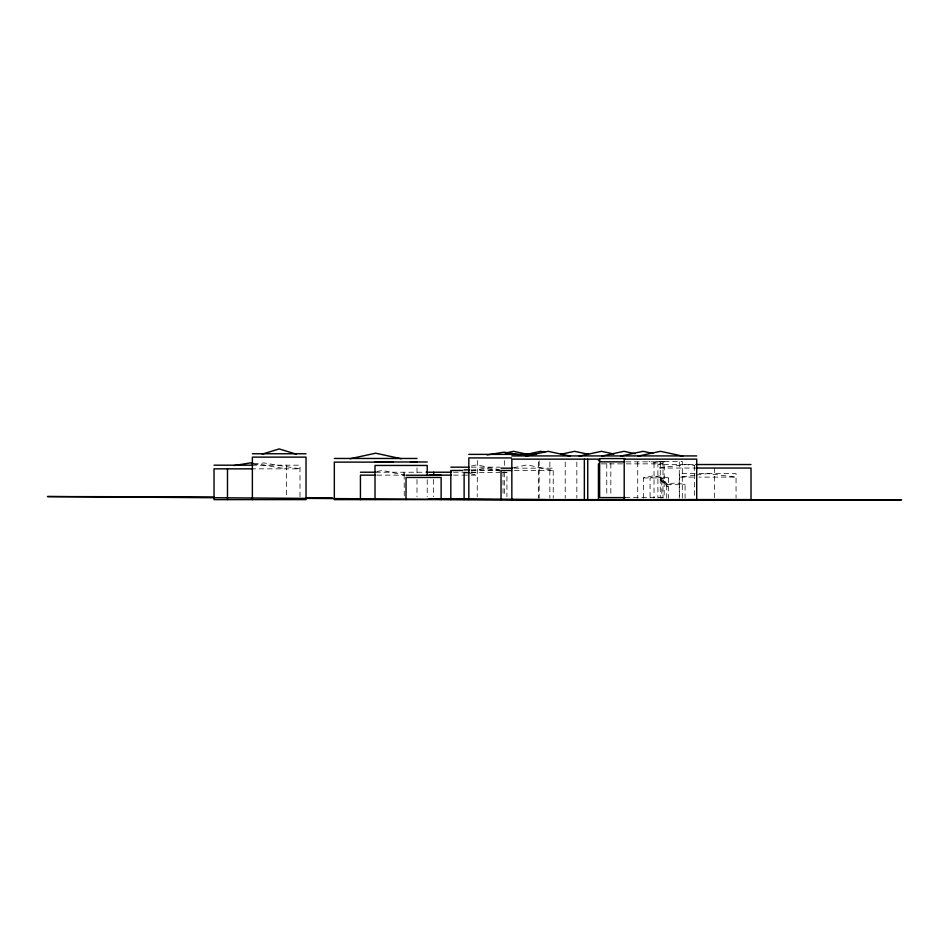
<?xml version="1.0" encoding="UTF-8"?>
<svg xmlns="http://www.w3.org/2000/svg" width="949" height="949" viewBox="0 0 949 949"><rect width="100%" height="100%" fill="white"/><g stroke="black" fill="none" stroke-linecap="round" stroke-linejoin="round"><path stroke-width="0.71" stroke-dasharray="4.75 3.56" d="M376.872 471.594L382.352 470.407L404.274 475.141L404.155 472.222L404.274 496.742M471.428 466.03L476.92 464.844L498.901 469.589M471.25 471.048L485.52 467.976L502.638 471.665M513.385 467.81L527.122 464.844L553.231 470.479L510.989 470.479M643.469 498.178L643.469 477.928L652.639 475.947L661.821 477.928L661.821 498.178M666.732 498.272L666.732 484.702L675.913 482.733L685.083 484.702L685.083 498.272M253.585 464.571L263.739 462.91L299.991 468.853L252.078 468.853M695.059 475.188L679.508 477.11L695.095 477.11M696.471 475.01L707.788 473.61L736.056 477.11L699.045 477.11M626.138 461.843L664.158 461.843L664.158 497.608L624.75 497.608M601.156 463.859L624.952 463.859M626.328 463.859L662.971 463.859L648.938 461.558M693.399 464.536L657.894 464.536L657.894 498.189M252.078 465.188L299.991 465.188L299.991 496.695M471.428 467.169L500.182 467.169M697.705 468.047L657.894 468.047L686.174 464.536L694.656 465.591M514.18 468.165L553.231 468.165L553.231 498.166M471.048 469.874L499.981 469.874M471.428 470.479L500.182 470.479M375.626 472.222L424.855 472.222M453.539 472.222L465.307 472.222M471.262 472.222L477.217 472.222M471.048 472.59L499.981 472.59M502.472 472.59L506.92 472.59L506.92 496.778M695.095 473.61L679.508 473.61L679.508 498.213M699.045 473.61L736.056 473.61L736.056 498.213M377.038 475.141L404.274 475.141M453.539 475.141L462.614 475.141M463.326 475.141L467.667 475.141M471.262 475.141L477.217 475.141L470.372 473.658M643.469 477.928L668.416 477.928L668.416 498.178M660.812 479.933L667.74 486.718L660.812 479.933L660.812 477.928L666.933 484.702L666.933 486.718M666.732 484.702L685.083 484.702M661.346 461.38L664.158 461.843M253.181 463.385L286.527 468.853M668.416 477.928L659.247 475.947L650.077 477.928L650.077 498.178M504.073 471.973L506.92 472.59M667.74 484.702L661.619 477.928L661.619 479.933M714.455 468.047L714.455 498.189M694.454 465.71L694.454 498.189M682.307 498.154L682.307 461.487L654.027 461.487L654.027 498.154M679.282 462.033L679.282 498.178M662.971 461.688L662.971 498.189M660.267 462.033L660.267 498.178M637.728 462.033L637.728 498.178M610.836 463.48L610.836 495.283M606.767 463.48L606.767 495.283M576.838 462.033L576.838 498.178M565.224 462.033L565.224 498.178M549.862 462.033L549.862 498.178M539.162 460.799L539.162 498.189M538.332 462.033L538.332 498.178M504.334 460.585L504.334 466.362M504.334 472.151L504.334 496.73M503.029 471.926L503.029 496.707M477.359 460.585L477.217 496.742M433.373 479.459L433.373 496.742M427.216 479.684L427.216 496.778M416.991 467.893L416.991 473.658M416.991 479.435L416.991 496.742M403.977 472.222L403.977 475.141M286.527 465.188L286.527 496.695"/><path stroke-width="1.42" d="M262.256 454.12L279.208 448.936L296.147 454.12M350.015 458.747L375.662 453.207L401.32 458.747M505.248 453.124L513.611 451.321L527.549 454.322M523.86 454.927L540.586 451.321L544.773 452.222M525.782 456.125L548.095 451.321L570.396 456.125M560.634 454.322L574.584 451.321L588.522 454.322M579.163 456.125L601.476 451.321L614.027 454.025M601.702 456.125L624.003 451.321L635.166 453.729M620.717 456.125L643.019 451.321L652.782 453.42M638.143 456.125L660.457 451.321L682.758 456.125M234.32 465.532L250.275 462.91L253.181 463.385M487.122 454.927L504.002 452.163L520.882 454.927M252.375 453.764L306.029 453.764M468.83 454.381L536.209 454.381M511.843 455.923L696.708 455.923M511.404 457.928L468.83 457.928L468.83 499.625M334.333 458.462L416.991 458.462M599.626 458.581L624.75 458.581M584.643 459.138L587.49 459.138M599.982 459.138L587.751 459.138L587.751 499.625M598.439 460.609L599.958 460.609M624.75 461.843L599.626 461.843L599.626 497.608L625.094 497.608M375.009 461.985L427.216 461.985M393.088 462.127L334.333 462.127L334.333 499.625L751.015 499.625L751.015 468.047L697.539 468.047M410.431 462.127L416.991 462.127M599.127 463.859L598.439 463.859L598.439 499.625M695.783 464.536L751.015 464.536M214.023 465.188L252.612 465.188M450.822 467.169L468.913 467.169M501.025 468.165L512.401 468.165M252.612 468.853L214.023 468.853L214.023 499.625L306.029 499.625L306.029 457.133L252.375 457.133L252.375 499.625M464.12 469.874L469.625 469.874M462.744 470.479L450.822 470.479L450.822 499.625M511.653 470.479L501.025 470.479L501.025 499.625M360.43 472.222L375.626 472.222M426.137 472.222L451.38 472.222M469.625 472.59L464.12 472.59L464.12 499.625M375.626 475.141L360.43 475.141L360.43 499.625M429.292 475.141L451.38 475.141M406.03 475.235L441.131 475.235M687.942 499.649L901.55 499.803L544.275 500.064L47.45 496.552L214.213 496.932M545.58 499.589L428.497 498.7M305.744 497.691L332.328 497.905M696.708 499.625L696.708 459.138L624.205 459.138L624.205 499.625M584.347 499.625L584.347 459.138L511.843 459.138L511.843 499.625M441.131 499.625L441.131 477.454L406.03 477.454L406.03 499.625M433.729 472.222L433.729 475.141M427.216 475.413L427.216 465.449L375.009 465.449L375.009 499.625M227.487 468.853L227.487 499.625"/></g></svg>
